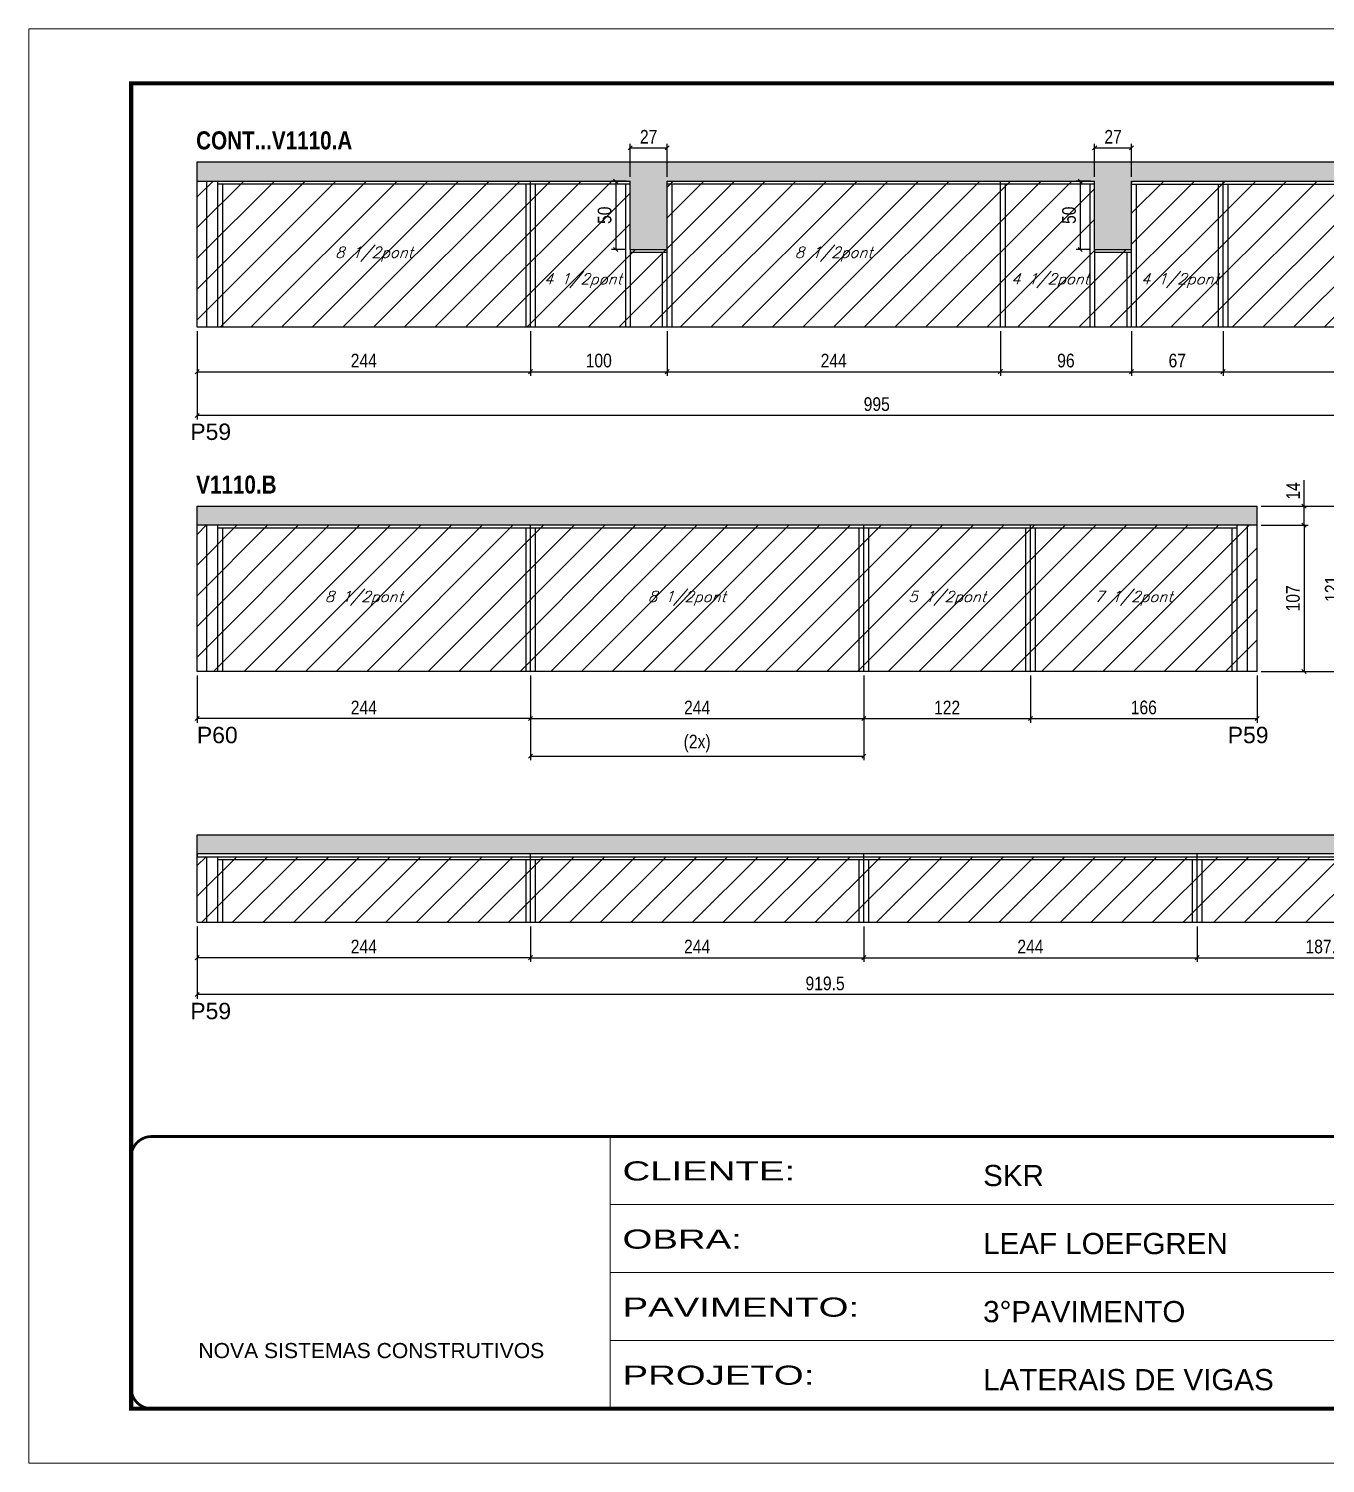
# Model space of a CAD drawing. Extents: x 3309 to 9563, y -2522 to 14608.
# Drawn here: x 6493 to 7442, y 10112 to 11162 of the extents above; entities that cross this region are included whole.
import ezdxf

# ---------------------------------------------------------------- set-up
doc = ezdxf.new("R2010")
doc.units = 0
doc.linetypes.add('CONTINUO', pattern=[0])
doc.linetypes.add('DASHED', pattern=[0.75, 0.5, -0.25])
for name, color, linetype in [('5', 5, 'Continuous'), ('COTA', 241, 'Continuous'), ('NOMENCLATURA', 7, 'Continuous'), ('Painéis', 200, 'Continuous'), ('SARR_2.2x7', 40, 'Continuous'), ('SARR_3.5x7', 81, 'Continuous'), ('texto', 7, 'Continuous')]:
    doc.layers.add(name, color=color, linetype=linetype)
for name, color, linetype, lineweight in [('Folhas', 255, 'Continuous', 9), ('Hachura', 251, 'Continuous', 9), ('SARRAFO DE PRESSAO', 251, 'DASHED', 9)]:
    doc.layers.add(name, color=color, linetype=linetype, lineweight=lineweight)
doc.styles.add('ARIAL', font='arial.ttf')
doc.styles.add('COTA TECNICA', font='techl___.ttf', dxfattribs={"height": 10})
doc.styles.add('Romans', font='romans.shx')
doc.styles.get("Standard").update_dxf_attribs({"font": 'arial.ttf'})
doc.styles.add('TECNICA', font='techb___.ttf', dxfattribs={"height": 10})
doc.styles.add('Tecnologia', font='')
doc.styles.get('Tecnologia').set_extended_font_data('Forgotten Futurist')
doc.dimstyles.new('PAINEL', dxfattribs={"dimtxt": 10, "dimasz": 3, "dimexe": 3, "dimexo": 3, "dimgap": 3, "dimtad": 1, "dimdec": 1, "dimzin": 12, "dimdsep": 46, "dimtxsty": 'COTA TECNICA', "dimblk1": 'OBLIQUE', "dimblk2": 'OBLIQUE', "dimsah": 1, "dimcen": 0.9, "dimclrd": 4, "dimclre": 4, "dimclrt": 240, "dimadec": 1, "dimazin": 3, "dimtfac": 1, "dimtdec": 1, "dimtmove": 0, "dimatfit": 3, "dimfxl": 1, "dimtolj": 1, "dimtzin": 12, "dimarcsym": 0})

# ---------------------------------------------------------------- blocks, each defined once
blk = doc.blocks.new('9999999999')
at = {"color": 30, "linetype": 'CONTINUO'}
for p, q in [((98564.6, 34230.2), (98564.6, 34429.4)), ((98564.6, 34379.6), (99584, 34379.6)), ((98564.6, 34329.8), (99488, 34329.8)), ((98564.6, 34280), (99488, 34280))]:
    blk.add_line(p, q, dxfattribs=at)
at = {"color": 30, "linetype": 'CONTINUO', "const_width": 2}
blk.add_lwpolyline([(99584, 34230.2), (99584, 34414.4, 0.414214), (99569, 34429.4), (98229, 34429.4, 0.414214), (98214, 34414.4), (98214, 34245.2, 0.414214), (98229, 34230.2), (99584, 34230.2)], format="xyb", dxfattribs=at)
at = {"layer": 'Folhas'}
blk.add_lwpolyline([(98139, 34190.2), (99624, 34190.2), (99624, 35240.2), (98139, 35240.2)], close=True, dxfattribs=at)
at = {"layer": 'Folhas', "color": 30, "const_width": 3}
blk.add_lwpolyline([(98214, 34230.2), (99584, 34230.2), (99584, 35200.2), (98214, 35200.2)], close=True, dxfattribs=at)
at = {"color": 7, "linetype": 'Continuous', "ltscale": 5, "style": 'ARIAL'}
for s, height, p in [('SKR', 15.48, (98837.7, 34393.1)), ('LEAF LOEFGREN', 15.483, (98837.7, 34343.3)), ('3°PAVIMENTO', 15.483, (98837.7, 34293.5)), ('NOVA SISTEMAS CONSTRUTIVOS', 11.059, (98263.2, 34267.2)), ('LATERAIS DE VIGAS', 15.483, (98837.7, 34243.7))]:
    blk.add_text(s, height=height, dxfattribs=at).set_placement(p)
at = {"layer": 'Folhas', "color": 7, "style": 'Tecnologia', "width": 1.5}
for s, p in [('CLIENTE:', (98573.7, 34397.2)), ('OBRA:', (98573.7, 34347.3)), ('PAVIMENTO:', (98573.7, 34297.5)), ('PROJETO:', (98573.7, 34247.7))]:
    blk.add_text(s, height=14, dxfattribs=at).set_placement(p)
blk = doc.blocks.new('_Oblique')
at = {"color": 0, "linetype": 'ByBlock', "lineweight": -2}
blk.add_line((-0.5, -0.5), (0.5, 0.5), dxfattribs=at)
blk = doc.blocks.new('*D434')
at = {"layer": 'COTA', "color": 4, "lineweight": -2, "transparency": 16777216}
for p, q in [((6616.2, 10940.7), (6616.2, 10908.1)), ((6860.2, 10940.7), (6860.2, 10908.1)), ((6616.2, 10911.1), (6860.2, 10911.1))]:
    blk.add_line(p, q, dxfattribs=at)
at = {"layer": 'Defpoints', "color": 0, "transparency": 16777216}
for p in [(6616.2, 10943.7), (6860.2, 10943.7), (6860.2, 10911.1)]:
    blk.add_point(p, dxfattribs=at)
at = {"layer": 'COTA', "color": 4, "lineweight": -2, "transparency": 16777216, "xscale": 3, "yscale": 3, "zscale": 3, "rotation": 180}
blk.add_blockref('_Oblique', (6616.2, 10911.1), dxfattribs=at)
at = {"layer": 'COTA', "color": 4, "lineweight": -2, "transparency": 16777216, "xscale": 3, "yscale": 3, "zscale": 3}
blk.add_blockref('_Oblique', (6860.2, 10911.1), dxfattribs=at)
at = {"layer": 'COTA', "color": 240, "transparency": 16777216, "insert": (6738.2, 10919.2), "char_height": 10, "attachment_point": 5, "style": 'COTA TECNICA'}
blk.add_mtext('\\A1;244', dxfattribs=at)
blk = doc.blocks.new('*D435')
at = {"layer": 'COTA', "color": 4, "lineweight": -2, "transparency": 16777216}
for p, q in [((6860.2, 10940.7), (6860.2, 10908.1)), ((6960.2, 10940.7), (6960.2, 10908.1)), ((6860.2, 10911.1), (6960.2, 10911.1))]:
    blk.add_line(p, q, dxfattribs=at)
at = {"layer": 'Defpoints', "color": 0, "transparency": 16777216}
for p in [(6860.2, 10943.7), (6960.2, 10943.7), (6960.2, 10911.1)]:
    blk.add_point(p, dxfattribs=at)
at = {"layer": 'COTA', "color": 4, "lineweight": -2, "transparency": 16777216, "xscale": 3, "yscale": 3, "zscale": 3, "rotation": 180}
blk.add_blockref('_Oblique', (6860.2, 10911.1), dxfattribs=at)
at = {"layer": 'COTA', "color": 4, "lineweight": -2, "transparency": 16777216, "xscale": 3, "yscale": 3, "zscale": 3}
blk.add_blockref('_Oblique', (6960.2, 10911.1), dxfattribs=at)
at = {"layer": 'COTA', "color": 240, "transparency": 16777216, "insert": (6910.2, 10919.2), "char_height": 10, "attachment_point": 5, "style": 'COTA TECNICA'}
blk.add_mtext('\\A1;100', dxfattribs=at)
blk = doc.blocks.new('*D436')
at = {"layer": 'COTA', "color": 4, "lineweight": -2, "transparency": 16777216}
for p, q in [((6960.2, 10940.7), (6960.2, 10908.1)), ((7204.2, 10940.7), (7204.2, 10908.1)), ((6960.2, 10911.1), (7204.2, 10911.1))]:
    blk.add_line(p, q, dxfattribs=at)
at = {"layer": 'Defpoints', "color": 0, "transparency": 16777216}
for p in [(6960.2, 10943.7), (7204.2, 10943.7), (7204.2, 10911.1)]:
    blk.add_point(p, dxfattribs=at)
at = {"layer": 'COTA', "color": 4, "lineweight": -2, "transparency": 16777216, "xscale": 3, "yscale": 3, "zscale": 3, "rotation": 180}
blk.add_blockref('_Oblique', (6960.2, 10911.1), dxfattribs=at)
at = {"layer": 'COTA', "color": 4, "lineweight": -2, "transparency": 16777216, "xscale": 3, "yscale": 3, "zscale": 3}
blk.add_blockref('_Oblique', (7204.2, 10911.1), dxfattribs=at)
at = {"layer": 'COTA', "color": 240, "transparency": 16777216, "insert": (7082.2, 10919.2), "char_height": 10, "attachment_point": 5, "style": 'COTA TECNICA'}
blk.add_mtext('\\A1;244', dxfattribs=at)
blk = doc.blocks.new('*D437')
at = {"layer": 'COTA', "color": 4, "lineweight": -2, "transparency": 16777216}
for p, q in [((7204.2, 10940.7), (7204.2, 10908.1)), ((7300.2, 10940.7), (7300.2, 10908.1)), ((7204.2, 10911.1), (7300.2, 10911.1))]:
    blk.add_line(p, q, dxfattribs=at)
at = {"layer": 'Defpoints', "color": 0, "transparency": 16777216}
for p in [(7204.2, 10943.7), (7300.2, 10943.7), (7300.2, 10911.1)]:
    blk.add_point(p, dxfattribs=at)
at = {"layer": 'COTA', "color": 4, "lineweight": -2, "transparency": 16777216, "xscale": 3, "yscale": 3, "zscale": 3, "rotation": 180}
blk.add_blockref('_Oblique', (7204.2, 10911.1), dxfattribs=at)
at = {"layer": 'COTA', "color": 4, "lineweight": -2, "transparency": 16777216, "xscale": 3, "yscale": 3, "zscale": 3}
blk.add_blockref('_Oblique', (7300.2, 10911.1), dxfattribs=at)
at = {"layer": 'COTA', "color": 240, "transparency": 16777216, "insert": (7252.2, 10919.2), "char_height": 10, "attachment_point": 5, "style": 'COTA TECNICA'}
blk.add_mtext('\\A1;96', dxfattribs=at)
blk = doc.blocks.new('*D438')
at = {"layer": 'COTA', "color": 4, "lineweight": -2, "transparency": 16777216}
for p, q in [((7300.2, 10940.7), (7300.2, 10908.1)), ((7367.2, 10940.7), (7367.2, 10908.1)), ((7300.2, 10911.1), (7367.2, 10911.1))]:
    blk.add_line(p, q, dxfattribs=at)
at = {"layer": 'Defpoints', "color": 0, "transparency": 16777216}
for p in [(7300.2, 10943.7), (7367.2, 10943.7), (7367.2, 10911.1)]:
    blk.add_point(p, dxfattribs=at)
at = {"layer": 'COTA', "color": 4, "lineweight": -2, "transparency": 16777216, "xscale": 3, "yscale": 3, "zscale": 3, "rotation": 180}
blk.add_blockref('_Oblique', (7300.2, 10911.1), dxfattribs=at)
at = {"layer": 'COTA', "color": 4, "lineweight": -2, "transparency": 16777216, "xscale": 3, "yscale": 3, "zscale": 3}
blk.add_blockref('_Oblique', (7367.2, 10911.1), dxfattribs=at)
at = {"layer": 'COTA', "color": 240, "transparency": 16777216, "insert": (7333.7, 10919.2), "char_height": 10, "attachment_point": 5, "style": 'COTA TECNICA'}
blk.add_mtext('\\A1;67', dxfattribs=at)
blk = doc.blocks.new('*D439')
at = {"layer": 'COTA', "color": 4, "lineweight": -2, "transparency": 16777216}
for p, q in [((7367.2, 10940.7), (7367.2, 10908.1)), ((7611.2, 10940.7), (7611.2, 10908.1)), ((7367.2, 10911.1), (7611.2, 10911.1))]:
    blk.add_line(p, q, dxfattribs=at)
at = {"layer": 'Defpoints', "color": 0, "transparency": 16777216}
for p in [(7367.2, 10943.7), (7611.2, 10943.7), (7611.2, 10911.1)]:
    blk.add_point(p, dxfattribs=at)
at = {"layer": 'COTA', "color": 4, "lineweight": -2, "transparency": 16777216, "xscale": 3, "yscale": 3, "zscale": 3, "rotation": 180}
blk.add_blockref('_Oblique', (7367.2, 10911.1), dxfattribs=at)
at = {"layer": 'COTA', "color": 4, "lineweight": -2, "transparency": 16777216, "xscale": 3, "yscale": 3, "zscale": 3}
blk.add_blockref('_Oblique', (7611.2, 10911.1), dxfattribs=at)
at = {"layer": 'COTA', "color": 240, "transparency": 16777216, "insert": (7489.2, 10919.2), "char_height": 10, "attachment_point": 5, "style": 'COTA TECNICA'}
blk.add_mtext('\\A1;244', dxfattribs=at)
blk = doc.blocks.new('*D440')
at = {"layer": 'COTA', "color": 4, "lineweight": -2, "transparency": 16777216}
for p, q in [((6616.2, 10940.7), (6616.2, 10876.1)), ((7611.2, 10940.7), (7611.2, 10876.1)), ((7611.2, 10879.1), (6616.2, 10879.1))]:
    blk.add_line(p, q, dxfattribs=at)
at = {"layer": 'Defpoints', "color": 0, "transparency": 16777216}
for p in [(6616.2, 10943.7), (7611.2, 10943.7), (6616.2, 10879.1)]:
    blk.add_point(p, dxfattribs=at)
at = {"layer": 'COTA', "color": 4, "lineweight": -2, "transparency": 16777216, "xscale": 3, "yscale": 3, "zscale": 3, "rotation": 180}
blk.add_blockref('_Oblique', (6616.2, 10879.1), dxfattribs=at)
at = {"layer": 'COTA', "color": 4, "lineweight": -2, "transparency": 16777216, "xscale": 3, "yscale": 3, "zscale": 3}
blk.add_blockref('_Oblique', (7611.2, 10879.1), dxfattribs=at)
at = {"layer": 'COTA', "color": 240, "transparency": 16777216, "insert": (7113.7, 10887.3), "char_height": 10, "attachment_point": 5, "style": 'COTA TECNICA'}
blk.add_mtext('\\A1;995', dxfattribs=at)
blk = doc.blocks.new('*D444')
at = {"layer": 'COTA', "color": 4, "lineweight": -2, "transparency": 16777216}
for p, q in [((6933.2, 11053.6), (6933.2, 11077.9)), ((6960.2, 11053.6), (6960.2, 11077.9)), ((6933.2, 11074.9), (6960.2, 11074.9))]:
    blk.add_line(p, q, dxfattribs=at)
at = {"layer": 'Defpoints', "color": 0, "transparency": 16777216}
for p in [(6960.2, 11074.9), (6933.2, 11050.6), (6960.2, 11050.6)]:
    blk.add_point(p, dxfattribs=at)
at = {"layer": 'COTA', "color": 4, "lineweight": -2, "transparency": 16777216, "xscale": 3, "yscale": 3, "zscale": 3, "rotation": 180}
blk.add_blockref('_Oblique', (6933.2, 11074.9), dxfattribs=at)
at = {"layer": 'COTA', "color": 4, "lineweight": -2, "transparency": 16777216, "xscale": 3, "yscale": 3, "zscale": 3}
blk.add_blockref('_Oblique', (6960.2, 11074.9), dxfattribs=at)
at = {"layer": 'COTA', "color": 240, "transparency": 16777216, "insert": (6946.7, 11083), "char_height": 10, "attachment_point": 5, "style": 'COTA TECNICA'}
blk.add_mtext('\\A1;27', dxfattribs=at)
blk = doc.blocks.new('*D445')
at = {"layer": 'COTA', "color": 4, "lineweight": -2, "transparency": 16777216}
for p, q in [((6930.2, 11050.6), (6919.6, 11050.6)), ((6922.6, 11050.6), (6922.6, 11000.6)), ((6930.2, 11000.6), (6919.6, 11000.6))]:
    blk.add_line(p, q, dxfattribs=at)
at = {"layer": 'Defpoints', "color": 0, "transparency": 16777216}
for p in [(6933.2, 11050.6), (6922.6, 11000.6), (6933.2, 11000.6)]:
    blk.add_point(p, dxfattribs=at)
at = {"layer": 'COTA', "color": 4, "lineweight": -2, "transparency": 16777216, "xscale": 3, "yscale": 3, "zscale": 3}
for p, rotation in [((6922.6, 11050.6), 90), ((6922.6, 11000.6), 270)]:
    blk.add_blockref('_Oblique', p, dxfattribs=dict(at, rotation=rotation))
at = {"layer": 'COTA', "color": 240, "transparency": 16777216, "insert": (6914.5, 11025.6), "char_height": 10, "attachment_point": 5, "rotation": 90, "style": 'COTA TECNICA'}
blk.add_mtext('\\A1;50', dxfattribs=at)
blk = doc.blocks.new('*D446')
at = {"layer": 'COTA', "color": 4, "lineweight": -2, "transparency": 16777216}
for p, q in [((7273.2, 11053.6), (7273.2, 11077.9)), ((7300.2, 11053.6), (7300.2, 11077.9)), ((7273.2, 11074.9), (7300.2, 11074.9))]:
    blk.add_line(p, q, dxfattribs=at)
at = {"layer": 'Defpoints', "color": 0, "transparency": 16777216}
for p in [(7300.2, 11074.9), (7273.2, 11050.6), (7300.2, 11050.6)]:
    blk.add_point(p, dxfattribs=at)
at = {"layer": 'COTA', "color": 4, "lineweight": -2, "transparency": 16777216, "xscale": 3, "yscale": 3, "zscale": 3, "rotation": 180}
blk.add_blockref('_Oblique', (7273.2, 11074.9), dxfattribs=at)
at = {"layer": 'COTA', "color": 4, "lineweight": -2, "transparency": 16777216, "xscale": 3, "yscale": 3, "zscale": 3}
blk.add_blockref('_Oblique', (7300.2, 11074.9), dxfattribs=at)
at = {"layer": 'COTA', "color": 240, "transparency": 16777216, "insert": (7286.7, 11083), "char_height": 10, "attachment_point": 5, "style": 'COTA TECNICA'}
blk.add_mtext('\\A1;27', dxfattribs=at)
blk = doc.blocks.new('*D447')
at = {"layer": 'COTA', "color": 4, "lineweight": -2, "transparency": 16777216}
for p, q in [((7270.2, 11050.6), (7259.6, 11050.6)), ((7262.6, 11050.6), (7262.6, 11000.6)), ((7270.2, 11000.6), (7259.6, 11000.6))]:
    blk.add_line(p, q, dxfattribs=at)
at = {"layer": 'Defpoints', "color": 0, "transparency": 16777216}
for p in [(7273.2, 11050.6), (7262.6, 11000.6), (7273.2, 11000.6)]:
    blk.add_point(p, dxfattribs=at)
at = {"layer": 'COTA', "color": 4, "lineweight": -2, "transparency": 16777216, "xscale": 3, "yscale": 3, "zscale": 3}
for p, rotation in [((7262.6, 11050.6), 90), ((7262.6, 11000.6), 270)]:
    blk.add_blockref('_Oblique', p, dxfattribs=dict(at, rotation=rotation))
at = {"layer": 'COTA', "color": 240, "transparency": 16777216, "insert": (7254.5, 11025.6), "char_height": 10, "attachment_point": 5, "rotation": 90, "style": 'COTA TECNICA'}
blk.add_mtext('\\A1;50', dxfattribs=at)
blk = doc.blocks.new('*D448')
at = {"layer": 'COTA', "color": 4, "linetype": 'ByBlock', "lineweight": -2, "transparency": 16777216}
for p, q in [((6616.2, 10688.7), (6616.2, 10654.2)), ((6860.2, 10688.7), (6860.2, 10654.2)), ((6860.2, 10657.2), (6616.2, 10657.2))]:
    blk.add_line(p, q, dxfattribs=at)
at = {"layer": 'Defpoints', "color": 0, "linetype": 'ByBlock', "transparency": 16777216}
for p in [(6616.2, 10691.7), (6860.2, 10691.7), (6616.2, 10657.2)]:
    blk.add_point(p, dxfattribs=at)
at = {"layer": 'COTA', "color": 4, "linetype": 'ByBlock', "lineweight": -2, "transparency": 16777216, "xscale": 3, "yscale": 3, "zscale": 3, "rotation": 180}
blk.add_blockref('_Oblique', (6616.2, 10657.2), dxfattribs=at)
at = {"layer": 'COTA', "color": 4, "linetype": 'ByBlock', "lineweight": -2, "transparency": 16777216, "xscale": 3, "yscale": 3, "zscale": 3}
blk.add_blockref('_Oblique', (6860.2, 10657.2), dxfattribs=at)
at = {"layer": 'COTA', "color": 240, "linetype": 'ByBlock', "transparency": 16777216, "insert": (6738.2, 10665.3), "char_height": 10, "attachment_point": 5, "style": 'COTA TECNICA'}
blk.add_mtext('\\A1;244', dxfattribs=at)
blk = doc.blocks.new('*D449')
at = {"layer": 'COTA', "color": 4, "lineweight": -2, "transparency": 16777216}
for p, q in [((6860.2, 10688.7), (6860.2, 10654.2)), ((7104.2, 10688.7), (7104.2, 10654.2)), ((6860.2, 10657.2), (7104.2, 10657.2))]:
    blk.add_line(p, q, dxfattribs=at)
at = {"layer": 'Defpoints', "color": 0, "transparency": 16777216}
for p in [(6860.2, 10691.7, 0), (7104.2, 10691.7, 0), (7104.2, 10657.2)]:
    blk.add_point(p, dxfattribs=at)
at = {"layer": 'COTA', "color": 4, "lineweight": -2, "transparency": 16777216, "xscale": 3, "yscale": 3, "zscale": 3, "rotation": 180}
blk.add_blockref('_Oblique', (6860.2, 10657.2), dxfattribs=at)
at = {"layer": 'COTA', "color": 4, "lineweight": -2, "transparency": 16777216, "xscale": 3, "yscale": 3, "zscale": 3}
blk.add_blockref('_Oblique', (7104.2, 10657.2), dxfattribs=at)
at = {"layer": 'COTA', "color": 240, "transparency": 16777216, "insert": (6982.2, 10665.3), "char_height": 10, "attachment_point": 5, "style": 'COTA TECNICA'}
blk.add_mtext('\\A1;244', dxfattribs=at)
blk = doc.blocks.new('*D450')
at = {"layer": 'COTA', "color": 4, "lineweight": -2, "transparency": 16777216}
for p, q in [((7395.2, 10812.7), (7457.9, 10812.7)), ((7454.9, 10812.7), (7454.9, 10691.7)), ((7395.2, 10691.7), (7457.9, 10691.7))]:
    blk.add_line(p, q, dxfattribs=at)
at = {"layer": 'Defpoints', "color": 0, "transparency": 16777216}
for p in [(7392.2, 10812.7, 0), (7392.2, 10691.7, 0), (7454.9, 10691.7)]:
    blk.add_point(p, dxfattribs=at)
at = {"layer": 'COTA', "color": 4, "lineweight": -2, "transparency": 16777216, "xscale": 3, "yscale": 3, "zscale": 3}
for p, rotation in [((7454.9, 10812.7), 90), ((7454.9, 10691.7), 270)]:
    blk.add_blockref('_Oblique', p, dxfattribs=dict(at, rotation=rotation))
at = {"layer": 'COTA', "color": 240, "transparency": 16777216, "insert": (7446.8, 10752.2), "char_height": 10, "attachment_point": 5, "rotation": 90, "style": 'COTA TECNICA'}
blk.add_mtext('\\A1;121', dxfattribs=at)
blk = doc.blocks.new('*D451')
at = {"layer": 'COTA', "color": 4, "lineweight": -2, "transparency": 16777216}
for p, q in [((7104.2, 10688.7), (7104.2, 10654.2)), ((7226.2, 10688.7), (7226.2, 10654.2)), ((7104.2, 10657.2), (7226.2, 10657.2))]:
    blk.add_line(p, q, dxfattribs=at)
at = {"layer": 'Defpoints', "color": 0, "transparency": 16777216}
for p in [(7104.2, 10691.7, 0), (7226.2, 10691.7, 0), (7226.2, 10657.2)]:
    blk.add_point(p, dxfattribs=at)
at = {"layer": 'COTA', "color": 4, "lineweight": -2, "transparency": 16777216, "xscale": 3, "yscale": 3, "zscale": 3, "rotation": 180}
blk.add_blockref('_Oblique', (7104.2, 10657.2), dxfattribs=at)
at = {"layer": 'COTA', "color": 4, "lineweight": -2, "transparency": 16777216, "xscale": 3, "yscale": 3, "zscale": 3}
blk.add_blockref('_Oblique', (7226.2, 10657.2), dxfattribs=at)
at = {"layer": 'COTA', "color": 240, "transparency": 16777216, "insert": (7165.2, 10665.3), "char_height": 10, "attachment_point": 5, "style": 'COTA TECNICA'}
blk.add_mtext('\\A1;122', dxfattribs=at)
blk = doc.blocks.new('*D452')
at = {"layer": 'COTA', "color": 4, "lineweight": -2, "transparency": 16777216}
for p, q in [((7395.2, 10798.7), (7429.5, 10798.7)), ((7426.5, 10798.7), (7426.5, 10691.7)), ((7395.2, 10691.7), (7429.5, 10691.7))]:
    blk.add_line(p, q, dxfattribs=at)
at = {"layer": 'Defpoints', "color": 0, "transparency": 16777216}
for p in [(7392.2, 10798.7, 0), (7392.2, 10691.7, 0), (7426.5, 10691.7)]:
    blk.add_point(p, dxfattribs=at)
at = {"layer": 'COTA', "color": 4, "lineweight": -2, "transparency": 16777216, "xscale": 3, "yscale": 3, "zscale": 3}
for p, rotation in [((7426.5, 10798.7), 90), ((7426.5, 10691.7), 270)]:
    blk.add_blockref('_Oblique', p, dxfattribs=dict(at, rotation=rotation))
at = {"layer": 'COTA', "color": 240, "transparency": 16777216, "insert": (7418.4, 10745.2), "char_height": 10, "attachment_point": 5, "rotation": 90, "style": 'COTA TECNICA'}
blk.add_mtext('\\A1;107', dxfattribs=at)
blk = doc.blocks.new('*D453')
at = {"layer": 'COTA', "color": 4, "lineweight": -2, "transparency": 16777216}
for p, q in [((7426.5, 10812.7), (7426.5, 10831.8)), ((7395.2, 10812.7), (7429.5, 10812.7)), ((7426.5, 10798.7), (7426.5, 10812.7)), ((7395.2, 10798.7), (7429.5, 10798.7))]:
    blk.add_line(p, q, dxfattribs=at)
at = {"layer": 'Defpoints', "color": 0, "transparency": 16777216}
for p in [(7392.2, 10812.7, 0), (7426.5, 10812.7), (7392.2, 10798.7, 0)]:
    blk.add_point(p, dxfattribs=at)
at = {"layer": 'COTA', "color": 4, "lineweight": -2, "transparency": 16777216, "xscale": 3, "yscale": 3, "zscale": 3}
for p, rotation in [((7426.5, 10812.7), 90), ((7426.5, 10798.7), 270)]:
    blk.add_blockref('_Oblique', p, dxfattribs=dict(at, rotation=rotation))
at = {"layer": 'COTA', "color": 240, "transparency": 16777216, "insert": (7418.5, 10823.8), "char_height": 10, "attachment_point": 5, "rotation": 90, "style": 'COTA TECNICA'}
blk.add_mtext('\\A1;14', dxfattribs=at)
blk = doc.blocks.new('*D454')
at = {"layer": 'COTA', "color": 4, "lineweight": -2, "transparency": 16777216}
for p, q in [((6860.2, 10688.7), (6860.2, 10626.7)), ((7104.2, 10688.7), (7104.2, 10626.7)), ((6860.2, 10629.7), (7104.2, 10629.7))]:
    blk.add_line(p, q, dxfattribs=at)
at = {"layer": 'Defpoints', "color": 0, "transparency": 16777216}
for p in [(6860.2, 10691.7), (7104.2, 10691.7), (7104.2, 10629.7)]:
    blk.add_point(p, dxfattribs=at)
at = {"layer": 'COTA', "color": 4, "lineweight": -2, "transparency": 16777216, "xscale": 3, "yscale": 3, "zscale": 3, "rotation": 180}
blk.add_blockref('_Oblique', (6860.2, 10629.7), dxfattribs=at)
at = {"layer": 'COTA', "color": 4, "lineweight": -2, "transparency": 16777216, "xscale": 3, "yscale": 3, "zscale": 3}
blk.add_blockref('_Oblique', (7104.2, 10629.7), dxfattribs=at)
at = {"layer": 'COTA', "color": 240, "transparency": 16777216, "insert": (6982.2, 10638.9), "char_height": 10, "attachment_point": 5, "style": 'COTA TECNICA'}
blk.add_mtext('\\A1;(2x)', dxfattribs=at)
blk = doc.blocks.new('*D455')
at = {"layer": 'COTA', "color": 4, "lineweight": -2, "transparency": 16777216}
for p, q in [((7226.2, 10688.7), (7226.2, 10654.2)), ((7392.2, 10688.7), (7392.2, 10654.2)), ((7226.2, 10657.2), (7392.2, 10657.2))]:
    blk.add_line(p, q, dxfattribs=at)
at = {"layer": 'Defpoints', "color": 0, "transparency": 16777216}
for p in [(7226.2, 10691.7), (7392.2, 10691.7), (7392.2, 10657.2)]:
    blk.add_point(p, dxfattribs=at)
at = {"layer": 'COTA', "color": 4, "lineweight": -2, "transparency": 16777216, "xscale": 3, "yscale": 3, "zscale": 3, "rotation": 180}
blk.add_blockref('_Oblique', (7226.2, 10657.2), dxfattribs=at)
at = {"layer": 'COTA', "color": 4, "lineweight": -2, "transparency": 16777216, "xscale": 3, "yscale": 3, "zscale": 3}
blk.add_blockref('_Oblique', (7392.2, 10657.2), dxfattribs=at)
at = {"layer": 'COTA', "color": 240, "transparency": 16777216, "insert": (7309.2, 10665.3), "char_height": 10, "attachment_point": 5, "style": 'COTA TECNICA'}
blk.add_mtext('\\A1;166', dxfattribs=at)
blk = doc.blocks.new('*D456')
at = {"layer": 'COTA', "color": 4, "linetype": 'ByBlock', "lineweight": -2, "transparency": 16777216}
for p, q in [((6616.2, 10505.1), (6616.2, 10479.2)), ((6860.2, 10505.1), (6860.2, 10479.2)), ((6860.2, 10482.2), (6616.2, 10482.2))]:
    blk.add_line(p, q, dxfattribs=at)
at = {"layer": 'Defpoints', "color": 0, "linetype": 'ByBlock', "transparency": 16777216}
for p in [(6616.2, 10508.1), (6860.2, 10508.1), (6616.2, 10482.2)]:
    blk.add_point(p, dxfattribs=at)
at = {"layer": 'COTA', "color": 4, "linetype": 'ByBlock', "lineweight": -2, "transparency": 16777216, "xscale": 3, "yscale": 3, "zscale": 3, "rotation": 180}
blk.add_blockref('_Oblique', (6616.2, 10482.2), dxfattribs=at)
at = {"layer": 'COTA', "color": 4, "linetype": 'ByBlock', "lineweight": -2, "transparency": 16777216, "xscale": 3, "yscale": 3, "zscale": 3}
blk.add_blockref('_Oblique', (6860.2, 10482.2), dxfattribs=at)
at = {"layer": 'COTA', "color": 240, "linetype": 'ByBlock', "transparency": 16777216, "insert": (6738.2, 10490.3), "char_height": 10, "attachment_point": 5, "style": 'COTA TECNICA'}
blk.add_mtext('\\A1;244', dxfattribs=at)
blk = doc.blocks.new('*D457')
at = {"layer": 'COTA', "color": 4, "lineweight": -2, "transparency": 16777216}
for p, q in [((6860.2, 10505.1), (6860.2, 10479.2)), ((7104.2, 10505.1), (7104.2, 10479.2)), ((6860.2, 10482.2), (7104.2, 10482.2))]:
    blk.add_line(p, q, dxfattribs=at)
at = {"layer": 'Defpoints', "color": 0, "transparency": 16777216}
for p in [(6860.2, 10508.1, 0), (7104.2, 10508.1, 0), (7104.2, 10482.2)]:
    blk.add_point(p, dxfattribs=at)
at = {"layer": 'COTA', "color": 4, "lineweight": -2, "transparency": 16777216, "xscale": 3, "yscale": 3, "zscale": 3, "rotation": 180}
blk.add_blockref('_Oblique', (6860.2, 10482.2), dxfattribs=at)
at = {"layer": 'COTA', "color": 4, "lineweight": -2, "transparency": 16777216, "xscale": 3, "yscale": 3, "zscale": 3}
blk.add_blockref('_Oblique', (7104.2, 10482.2), dxfattribs=at)
at = {"layer": 'COTA', "color": 240, "transparency": 16777216, "insert": (6982.2, 10490.3), "char_height": 10, "attachment_point": 5, "style": 'COTA TECNICA'}
blk.add_mtext('\\A1;244', dxfattribs=at)
blk = doc.blocks.new('*D479')
at = {"layer": 'COTA', "color": 4, "lineweight": -2, "transparency": 16777216}
for p, q in [((7104.2, 10505.1), (7104.2, 10479.2)), ((7348.2, 10505.1), (7348.2, 10479.2)), ((7104.2, 10482.2), (7348.2, 10482.2))]:
    blk.add_line(p, q, dxfattribs=at)
at = {"layer": 'Defpoints', "color": 0, "transparency": 16777216}
for p in [(7104.2, 10508.1, 0), (7348.2, 10508.1, 0), (7348.2, 10482.2)]:
    blk.add_point(p, dxfattribs=at)
at = {"layer": 'COTA', "color": 4, "lineweight": -2, "transparency": 16777216, "xscale": 3, "yscale": 3, "zscale": 3, "rotation": 180}
blk.add_blockref('_Oblique', (7104.2, 10482.2), dxfattribs=at)
at = {"layer": 'COTA', "color": 4, "lineweight": -2, "transparency": 16777216, "xscale": 3, "yscale": 3, "zscale": 3}
blk.add_blockref('_Oblique', (7348.2, 10482.2), dxfattribs=at)
at = {"layer": 'COTA', "color": 240, "transparency": 16777216, "insert": (7226.2, 10490.3), "char_height": 10, "attachment_point": 5, "style": 'COTA TECNICA'}
blk.add_mtext('\\A1;244', dxfattribs=at)
blk = doc.blocks.new('*D482')
at = {"layer": 'COTA', "color": 4, "lineweight": -2, "transparency": 16777216}
for p, q in [((6616.2, 10505.1), (6616.2, 10452.2)), ((7535.7, 10505.1), (7535.7, 10452.2)), ((7535.7, 10455.2), (6616.2, 10455.2))]:
    blk.add_line(p, q, dxfattribs=at)
at = {"layer": 'Defpoints', "color": 0, "transparency": 16777216}
for p in [(6616.2, 10508.1), (7535.7, 10508.1), (6616.2, 10455.2)]:
    blk.add_point(p, dxfattribs=at)
at = {"layer": 'COTA', "color": 4, "lineweight": -2, "transparency": 16777216, "xscale": 3, "yscale": 3, "zscale": 3, "rotation": 180}
blk.add_blockref('_Oblique', (6616.2, 10455.2), dxfattribs=at)
at = {"layer": 'COTA', "color": 4, "lineweight": -2, "transparency": 16777216, "xscale": 3, "yscale": 3, "zscale": 3}
blk.add_blockref('_Oblique', (7535.7, 10455.2), dxfattribs=at)
at = {"layer": 'COTA', "color": 240, "transparency": 16777216, "insert": (7075.9, 10463.3), "char_height": 10, "attachment_point": 5, "style": 'COTA TECNICA'}
blk.add_mtext('\\A1;919.5', dxfattribs=at)
blk = doc.blocks.new('*D483')
at = {"layer": 'COTA', "color": 4, "lineweight": -2, "transparency": 16777216}
for p, q in [((7348.2, 10505.1), (7348.2, 10479.2)), ((7535.7, 10505.1), (7535.7, 10479.2)), ((7348.2, 10482.2), (7535.7, 10482.2))]:
    blk.add_line(p, q, dxfattribs=at)
at = {"layer": 'Defpoints', "color": 0, "transparency": 16777216}
for p in [(7348.2, 10508.1), (7535.7, 10508.1), (7535.7, 10482.2)]:
    blk.add_point(p, dxfattribs=at)
at = {"layer": 'COTA', "color": 4, "lineweight": -2, "transparency": 16777216, "xscale": 3, "yscale": 3, "zscale": 3, "rotation": 180}
blk.add_blockref('_Oblique', (7348.2, 10482.2), dxfattribs=at)
at = {"layer": 'COTA', "color": 4, "lineweight": -2, "transparency": 16777216, "xscale": 3, "yscale": 3, "zscale": 3}
blk.add_blockref('_Oblique', (7535.7, 10482.2), dxfattribs=at)
at = {"layer": 'COTA', "color": 240, "transparency": 16777216, "insert": (7441.9, 10490.3), "char_height": 10, "attachment_point": 5, "style": 'COTA TECNICA'}
blk.add_mtext('\\A1;187.5', dxfattribs=at)

msp = doc.modelspace()

# ---------------------------------------------------------------- hatches: boundary and pattern name
at = {"layer": 'COTA'}
h = msp.add_hatch(dxfattribs=at)
h.set_pattern_fill('AR-CONC', color=256, scale=0.03)
h.set_pattern_definition([(50, (-1705.0295, 0), (5.4655401, -0.4781726), [0.5715, -6.2865]), (355, (-1705.0295, 0), (-1.0573026, 5.7317054), [0.4572, -5.0292175]), (100.451445, (-1704.574, -0.04), (4.4082374, 5.2535326), [0.4857003, -5.3427073]), (46.1842, (-1705.0295, 1.524), (8.1323712, -1.2612698), [0.85725, -9.42975]), (96.63556, (-1704.352, 1.419), (7.122124, 7.4227837), [0.7285507, -8.0140682]), (351.18415, (-1705.0295, 1.524), (7.122124, 7.4227837), [0.685799, -7.543792]), (21, (-1704.2675, 1.143), (4.5484317, -3.067956), [0.5715, -6.2865]), (326, (-1704.2675, 1.143), (1.8540609, 5.525639), [0.4572, -5.0292]), (71.451445, (-1703.8884, 0.8873), (6.4024926, 2.457683), [0.4857003, -5.3426981]), (37.5, (-1705.0295, 0), (0.0926581, 2.53665117), [0, -4.96824, 0, -5.1054, 0, -5.04825]), (7.5, (-1705.0295, 0), (2.0045899, 3.00541724), [0, -2.91084, 0, -4.85394, 0, -1.92405]), (327.5, (-1706.7287, 0), (4.06771786, -0.17186232), [0, -1.905, 0, -5.9436, 0, -7.8867]), (317.5, (-1707.4907, 0), (4.4438754, 0.7627947), [0, -2.4765, 0, -3.94716, 0, -5.6007])])
h.paths.add_polyline_path([(7273.19, 11000.62), (7300.19, 11000.62), (7300.19, 11050.62), (7611.19, 11050.62), (7611.19, 11064.62), (6616.19, 11064.62), (6616.19, 11050.62), (6933.19, 11050.62), (6933.19, 11000.62), (6960.19, 11000.62), (6960.19, 11050.62), (7273.19, 11050.62)])
h = msp.add_hatch(dxfattribs=at)
h.set_pattern_fill('AR-CONC', color=256, scale=0.03)
h.set_pattern_definition([(50, (-310.554, -2463.291), (5.4655401, -0.4781726), [0.5715, -6.2865]), (355, (-310.554, -2463.291), (-1.0573026, 5.7317054), [0.4572, -5.0292175]), (100.451445, (-310.0984, -2463.331), (4.4082374, 5.2535326), [0.4857003, -5.3427073]), (46.1842, (-310.554, -2461.767), (8.1323712, -1.2612698), [0.85725, -9.42975]), (96.63556, (-309.876, -2461.872), (7.122124, 7.4227837), [0.7285507, -8.0140682]), (351.18415, (-310.554, -2461.767), (7.122124, 7.4227837), [0.685799, -7.543792]), (21, (-309.792, -2462.148), (4.5484317, -3.067956), [0.5715, -6.2865]), (326, (-309.792, -2462.148), (1.8540609, 5.525639), [0.4572, -5.0292]), (71.451445, (-309.413, -2462.4037), (6.4024926, 2.457683), [0.4857003, -5.3426981]), (37.5, (-310.5538, -2463.291), (0.0926581, 2.53665117), [0, -4.96824, 0, -5.1054, 0, -5.04825]), (7.5, (-310.5538, -2463.291), (2.00458988, 3.00541724), [0, -2.91084, 0, -4.85394, 0, -1.92405]), (327.5, (-312.253, -2463.291), (4.06771786, -0.17186232), [0, -1.905, 0, -5.9436, 0, -7.8867]), (317.5, (-313.015, -2463.291), (4.44387544, 0.7627947), [0, -2.4765, 0, -3.94716, 0, -5.6007])])
h.paths.add_polyline_path([(6616.19, 10812.72), (6616.19, 10798.72), (7392.19, 10798.72), (7392.19, 10812.72)])
h = msp.add_hatch(dxfattribs=at)
h.set_pattern_fill('AR-CONC', color=256, scale=0.03)
h.set_pattern_definition([(50, (-310.554, -2703.8813), (5.4655401, -0.4781726), [0.5715, -6.2865]), (355, (-310.554, -2703.8813), (-1.0573026, 5.7317054), [0.4572, -5.0292175]), (100.451445, (-310.0984, -2703.921), (4.4082374, 5.2535326), [0.4857003, -5.3427073]), (46.1842, (-310.554, -2702.3573), (8.1323712, -1.2612698), [0.85725, -9.42975]), (96.63556, (-309.876, -2702.4624), (7.122124, 7.4227837), [0.7285507, -8.0140682]), (351.18415, (-310.554, -2702.357), (7.122124, 7.4227837), [0.685799, -7.543792]), (21, (-309.792, -2702.7383), (4.5484317, -3.067956), [0.5715, -6.2865]), (326, (-309.792, -2702.7383), (1.8540609, 5.525639), [0.4572, -5.0292]), (71.451445, (-309.413, -2702.994), (6.4024926, 2.457683), [0.4857003, -5.3426981]), (37.5, (-310.5538, -2703.8813), (0.0926581, 2.53665117), [0, -4.96824, 0, -5.1054, 0, -5.04825]), (7.5, (-310.5538, -2703.8813), (2.00458988, 3.00541724), [0, -2.91084, 0, -4.85394, 0, -1.92405]), (327.5, (-312.253, -2703.8813), (4.06771786, -0.17186232), [0, -1.905, 0, -5.9436, 0, -7.8867]), (317.5, (-313.015, -2703.8813), (4.44387544, 0.7627947), [0, -2.4765, 0, -3.94716, 0, -5.6007])])
h.paths.add_polyline_path([(6616.19, 10572.12), (6616.19, 10558.12), (7535.69, 10558.12), (7535.69, 10572.12)])
at = {"layer": 'Hachura'}
h = msp.add_hatch(dxfattribs=at)
h.set_pattern_fill('ANSI31', color=256, scale=5)
h.paths.add_polyline_path([(6860.19, 11050.62), (6616.19, 11050.62), (6616.19, 10943.66), (6860.19, 10943.66)])
h.paths.add_polyline_path([(6960.19, 11000.62), (6933.19, 11000.62), (6933.19, 11050.62), (6860.19, 11050.62), (6860.19, 10943.66), (6960.19, 10943.66)])
h.paths.add_polyline_path([(7204.19, 11050.62), (6960.19, 11050.62), (6960.19, 10943.66), (7204.19, 10943.66)])
h.paths.add_polyline_path([(7300.19, 11000.62), (7273.19, 11000.62), (7273.19, 11050.62), (7204.19, 11050.62), (7204.19, 10943.66), (7300.19, 10943.66)])
h.paths.add_polyline_path([(7367.19, 11050.62), (7300.19, 11050.62), (7300.19, 10943.66), (7367.19, 10943.66)])
h.paths.add_polyline_path([(7611.19, 11050.62), (7367.19, 11050.62), (7367.19, 10943.66), (7611.19, 10943.66)])
h = msp.add_hatch(dxfattribs=at)
h.set_pattern_fill('ANSI31', color=256, scale=5)
h.paths.add_polyline_path([(6860.19, 10798.72), (6616.19, 10798.72), (6616.19, 10691.72), (6860.19, 10691.72)])
h.paths.add_polyline_path([(7104.19, 10798.72), (6860.19, 10798.72), (6860.19, 10691.72), (7104.19, 10691.72)])
h.paths.add_polyline_path([(7226.19, 10798.72), (7104.19, 10798.72), (7104.19, 10691.72), (7226.19, 10691.72)])
h.paths.add_polyline_path([(7392.19, 10798.72), (7226.19, 10798.72), (7226.19, 10691.72), (7392.19, 10691.72)])
h = msp.add_hatch(dxfattribs=at)
h.set_pattern_fill('ANSI31', color=256, scale=5)
h.set_pattern_definition([(45, (-1598.5, 0), (-11.22532, 11.22532), [])])
h.paths.add_polyline_path([(6616.19, 10556.12), (6616.19, 10508.12), (6860.19, 10508.12), (6860.19, 10556.12)])
h.paths.add_polyline_path([(6860.19, 10556.12), (6860.19, 10508.12), (7104.19, 10508.12), (7104.19, 10556.12)])
h.paths.add_polyline_path([(7104.19, 10556.12), (7104.19, 10508.12), (7348.19, 10508.12), (7348.19, 10556.12)])
h.paths.add_polyline_path([(7348.19, 10556.12), (7348.19, 10508.12), (7535.69, 10508.12), (7535.69, 10556.12)])

# ---------------------------------------------------------------- linework, layer by layer
at = {"layer": 'COTA'}
for p, q in [((6616.19, 11050.62), (6616.19, 11064.62)), ((6616.19, 11064.62), (7611.19, 11064.62)), ((6933.19, 11000.62), (6933.19, 10943.66)), ((7273.19, 11000.62), (7273.19, 10943.66)), ((6616.19, 10798.72), (6616.19, 10812.72)), ((6616.19, 10812.72), (7392.19, 10812.72)), ((7392.19, 10798.72), (7392.19, 10812.72)), ((6616.19, 10558.12), (6616.19, 10572.12)), ((6616.19, 10572.12), (7535.69, 10572.12))]:
    msp.add_line(p, q, dxfattribs=at)
at = {"layer": 'Painéis', "linetype": 'ByBlock'}
for p, q in [((6616.19, 11050.62), (6933.19, 11050.62)), ((6616.19, 10943.66), (6616.19, 11050.62)), ((6860.19, 10943.66), (6860.19, 11050.62)), ((6933.19, 11000.62), (6933.19, 11050.62)), ((6960.19, 10943.66), (6960.19, 11050.62)), ((6960.19, 11050.62), (7273.19, 11050.62)), ((7204.19, 10943.66), (7204.19, 11050.62)), ((7273.19, 11000.62), (7273.19, 11050.62)), ((7300.19, 10943.66), (7300.19, 11050.62)), ((7300.19, 11050.62), (7611.19, 11050.62)), ((7367.19, 10943.66), (7367.19, 11050.62)), ((6933.19, 11000.62), (6960.19, 11000.62)), ((7273.19, 11000.62), (7300.19, 11000.62)), ((7611.19, 10943.66), (6616.19, 10943.66)), ((7392.19, 10798.72), (6616.19, 10798.72)), ((6616.19, 10691.72), (6616.19, 10798.72)), ((6860.19, 10691.72), (6860.19, 10798.72)), ((7104.19, 10691.72), (7104.19, 10798.72)), ((7226.19, 10691.72), (7226.19, 10798.72)), ((7392.19, 10691.72), (7392.19, 10798.72)), ((7392.19, 10691.72), (6616.19, 10691.72)), ((7535.69, 10558.12), (6616.19, 10558.12)), ((6616.19, 10508.12), (6616.19, 10558.12)), ((6860.19, 10508.12), (6860.19, 10558.12)), ((7104.19, 10508.12), (7104.19, 10558.12)), ((7348.19, 10508.12), (7348.19, 10558.12)), ((6616.19, 10508.12), (7535.69, 10508.12))]:
    msp.add_line(p, q, dxfattribs=at)
msp.add_lwpolyline([(6616.19, 10556.12), (7535.69, 10556.12), (7535.69, 10558.12), (6616.19, 10558.12)], close=True, dxfattribs=at)
at = {"layer": 'SARR_2.2x7', "linetype": 'Continuous'}
for p, q in [((6623.19, 10943.66), (6623.19, 11050.62)), ((6860.19, 11048.42), (6631.19, 11048.42)), ((6933.19, 11048.42), (6860.19, 11048.42)), ((7204.19, 11048.42), (6960.19, 11048.42)), ((7273.19, 11048.42), (7204.19, 11048.42)), ((7300.19, 11048.42), (7367.19, 11048.42)), ((7367.19, 11048.42), (7596.19, 11048.42)), ((6960.19, 10998.42), (6933.19, 10998.42)), ((7300.19, 10998.42), (7273.19, 10998.42)), ((6623.19, 10691.72), (6623.19, 10798.72)), ((6860.19, 10796.52), (6631.19, 10796.52)), ((7104.19, 10796.52), (6860.19, 10796.52)), ((7226.19, 10796.52), (7104.19, 10796.52)), ((7377.19, 10796.52), (7226.19, 10796.52)), ((7385.19, 10691.72), (7385.19, 10798.72)), ((6623.19, 10508.12), (6623.19, 10556.12)), ((6860.19, 10553.92), (6631.19, 10553.92)), ((7104.19, 10553.92), (6860.19, 10553.92)), ((7348.19, 10553.92), (7104.19, 10553.92)), ((7520.69, 10553.92), (7348.19, 10553.92))]:
    msp.add_line(p, q, dxfattribs=at)
at = {"layer": 'SARR_3.5x7'}
for p, q in [((6631.19, 11050.62), (6631.19, 10943.66)), ((6634.69, 11048.42), (6634.69, 10943.66)), ((6856.69, 11048.42), (6856.69, 10943.66)), ((6863.69, 11048.42), (6863.69, 10943.66)), ((6929.69, 11048.42), (6929.69, 10943.66)), ((6963.69, 11048.42), (6963.69, 10943.66)), ((7207.69, 11048.42), (7207.69, 10943.66)), ((7269.69, 11048.42), (7269.69, 10943.66)), ((7303.69, 11048.42), (7303.69, 10943.66)), ((7363.69, 11048.42), (7363.69, 10943.66)), ((7370.69, 11048.42), (7370.69, 10943.66)), ((6956.69, 10998.42), (6956.69, 10943.66)), ((7296.69, 10998.42), (7296.69, 10943.66)), ((6631.19, 10798.72), (6631.19, 10691.72)), ((6634.69, 10796.52), (6634.69, 10691.72)), ((6856.69, 10796.52), (6856.69, 10691.72)), ((6863.69, 10796.52), (6863.69, 10691.72)), ((7100.69, 10796.52), (7100.69, 10691.72)), ((7107.69, 10796.52), (7107.69, 10691.72)), ((7222.69, 10796.52), (7222.69, 10691.72)), ((7229.69, 10796.52), (7229.69, 10691.72)), ((7373.69, 10796.52), (7373.69, 10691.72)), ((7377.19, 10798.72), (7377.19, 10691.72)), ((6631.19, 10556.12), (6631.19, 10508.12)), ((6634.69, 10553.92), (6634.69, 10508.12)), ((6856.69, 10553.92), (6856.69, 10508.12)), ((6863.69, 10553.92), (6863.69, 10508.12)), ((7100.69, 10553.92), (7100.69, 10508.12)), ((7107.69, 10553.92), (7107.69, 10508.12)), ((7344.69, 10553.92), (7344.69, 10508.12)), ((7351.69, 10553.92), (7351.69, 10508.12))]:
    msp.add_line(p, q, dxfattribs=at)

# ---------------------------------------------------------------- block references
at = {"layer": 'SARRAFO DE PRESSAO', "color": 6, "linetype": 'ByBlock'}
msp.add_blockref('9999999999', (-91646.11, -24078.07), dxfattribs=at)

# ---------------------------------------------------------------- texts
at = {"layer": '5', "linetype": 'Continuous'}
for s, p in [('P59', (6611.22, 10861.13)), ('P60', (6616.04, 10639.19)), ('P59', (7370.68, 10639.19)), ('P59', (6611.22, 10437.18))]:
    msp.add_text(s, height=12, rotation=359.99996, dxfattribs=at).set_placement(p)
at = {"layer": 'NOMENCLATURA', "style": 'TECNICA'}
for s, p in [('CONT...V1110.A', (6615.47, 11073.8)), ('V1110.B', (6615.47, 10821.9))]:
    msp.add_text(s, height=13.2, dxfattribs=at).set_placement(p)
at = {"layer": 'texto', "color": 2, "char_height": 8, "attachment_point": 5, "style": 'Romans'}
for s, insert in [('{\\Q19;\\C256;8 1/2pont}', (6745.69, 10997.14)), ('{\\Q19;\\C256;8 1/2pont}', (7082.19, 10997.14)), ('{\\Q19;\\C256;4 1/2pont}', (6898.57, 10977.7)), ('{\\Q19;\\C256;4 1/2pont}', (7240.57, 10977.7)), ('{\\Q19;\\C256;4 1/2pont}', (7335.57, 10977.7)), ('{\\Q19;\\C256;8 1/2pont}', (6738.19, 10745.22)), ('{\\Q19;\\C256;8 1/2pont}', (6974.69, 10745.22)), ('{\\Q19;\\C256;5 1/2pont}', (7165.19, 10745.22)), ('{\\Q19;\\C256;7 1/2pont}', (7301.69, 10745.22))]:
    msp.add_mtext(s, dxfattribs=dict(at, insert=insert))

# ---------------------------------------------------------------- dimensions: what is measured, and where the dimension line sits
at = {"layer": 'COTA'}
for base, p1, p2, picture, middle in [((6960.19, 11074.89), (6933.19, 11050.62), (6960.19, 11050.62), '*D444', (6946.69, 11082.97)), ((7300.19, 11074.89), (7273.19, 11050.62), (7300.19, 11050.62), '*D446', (7286.69, 11082.97)), ((6860.19, 10911.08), (6616.19, 10943.66), (6860.19, 10943.66), '*D434', (6738.19, 10919.16)), ((6616.19, 10879.14), (7611.19, 10943.66), (6616.19, 10943.66), '*D440', (7113.69, 10887.28)), ((7204.19, 10911.08), (6960.19, 10943.66), (7204.19, 10943.66), '*D436', (7082.19, 10919.16)), ((7367.19, 10911.08), (7300.19, 10943.66), (7367.19, 10943.66), '*D438', (7333.69, 10919.19)), ((7104.19, 10657.2, 0), (6860.19, 10691.72), (7104.19, 10691.72), '*D449', (6982.19, 10665.27, 0)), ((7226.19, 10657.2, 0), (7104.19, 10691.72), (7226.19, 10691.72), '*D451', (7165.19, 10665.26, 0)), ((7392.19, 10657.2), (7226.19, 10691.72), (7392.19, 10691.72), '*D455', (7309.19, 10665.3)), ((6616.19, 10455.19), (7535.69, 10508.12), (6616.19, 10508.12), '*D482', (7075.94, 10463.33)), ((7104.19, 10482.21, 0), (6860.19, 10508.12), (7104.19, 10508.12), '*D457', (6982.19, 10490.28, 0)), ((7348.19, 10482.21, 0), (7104.19, 10508.12), (7348.19, 10508.12), '*D479', (7226.19, 10490.28, 0)), ((7535.69, 10482.21), (7348.19, 10508.12), (7535.69, 10508.12), '*D483', (7441.94, 10490.34))]:
    dim = msp.add_linear_dim(base=base, p1=p1, p2=p2, dimstyle='PAINEL', dxfattribs=at)
    dim.commit()
    dim.dimension.update_dxf_attribs({"geometry": picture, "text_midpoint": middle})
for base, p1, p2, picture, middle in [((6922.63, 11000.62), (6933.19, 11050.62), (6933.19, 11000.62), '*D445', (6914.52, 11025.62)), ((7262.63, 11000.62), (7273.19, 11050.62), (7273.19, 11000.62), '*D447', (7254.52, 11025.62)), ((7426.55, 10812.72, 0), (7392.19, 10798.72), (7392.19, 10812.72), '*D453', (7418.47, 10823.77, 0)), ((7454.91, 10691.72, 0), (7392.19, 10812.72), (7392.19, 10691.72), '*D450', (7446.85, 10752.22, 0)), ((7426.55, 10691.72, 0), (7392.19, 10798.72), (7392.19, 10691.72), '*D452', (7418.44, 10745.22, 0))]:
    dim = msp.add_linear_dim(base=base, p1=p1, p2=p2, angle=90, dimstyle='PAINEL', dxfattribs=at)
    dim.commit()
    dim.dimension.update_dxf_attribs({"geometry": picture, "text_midpoint": middle})
for base, p1, p2, picture, middle in [((6960.19, 10911.08), (6860.19, 10943.66), (6960.19, 10943.66), '*D435', (6910.19, 10919.19)), ((7300.19, 10911.08), (7204.19, 10943.66), (7300.19, 10943.66), '*D437', (7252.19, 10919.21)), ((7611.19, 10911.08), (7367.19, 10943.66), (7611.19, 10943.66), '*D439', (7489.19, 10919.16))]:
    dim = msp.add_linear_dim(base=base, p1=p1, p2=p2, dimstyle='PAINEL', override={"dimtmove": 1}, dxfattribs=at)
    dim.commit()
    dim.dimension.update_dxf_attribs({"geometry": picture, "text_midpoint": middle})
at = {"layer": 'COTA', "linetype": 'ByBlock'}
for base, p1, p2, picture, middle in [((6616.19, 10657.2), (6860.19, 10691.72), (6616.19, 10691.72), '*D448', (6738.19, 10665.27)), ((6616.19, 10482.21), (6860.19, 10508.12), (6616.19, 10508.12), '*D456', (6738.19, 10490.28))]:
    dim = msp.add_linear_dim(base=base, p1=p1, p2=p2, angle=180, dimstyle='PAINEL', override={"dimtmove": 1}, dxfattribs=at)
    dim.commit()
    dim.dimension.update_dxf_attribs({"geometry": picture, "text_midpoint": middle})
at = {"layer": 'COTA'}
dim = msp.add_linear_dim(base=(7104.19, 10629.72), p1=(6860.19, 10691.72), p2=(7104.19, 10691.72), text='(2x)', dimstyle='PAINEL', dxfattribs=at)
dim.commit()
dim.dimension.update_dxf_attribs({"geometry": '*D454', "text_midpoint": (6982.19, 10638.94)})

doc.saveas('drawing.dxf')
